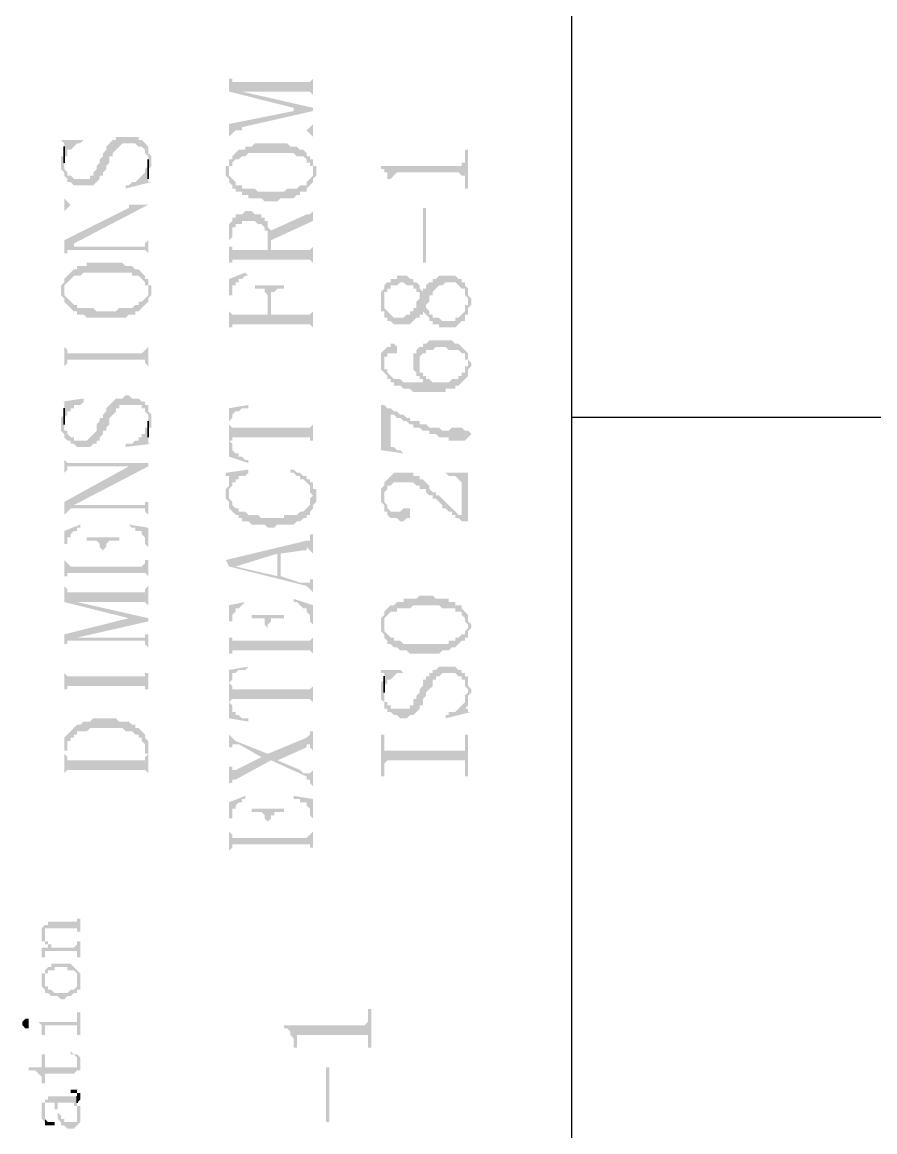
# Model space of a CAD drawing. Header units: inches. Extents: x 3613 to 8393, y -2205 to -794.
# Drawn here: x 5767.82 to 5779.73, y -1664.14 to -1648.64 of the extents above; entities that cross this region are included whole.
import ezdxf

# ---------------------------------------------------------------- set-up
doc = ezdxf.new("R2010")
doc.units = ezdxf.units.IN
doc.header["$MEASUREMENT"] = 0

msp = doc.modelspace()

# ---------------------------------------------------------------- hatches: boundary and pattern name
at = {"transparency": 33554559}
for points in [[(5770.713, -1649.387), (5770.713, -1649.612), (5771.616, -1649.838), (5771.616, -1649.883), (5771.887, -1649.883), (5771.887, -1649.838), (5770.894, -1649.612), (5770.894, -1649.612), (5770.804, -1649.477), (5770.758, -1649.477), (5770.758, -1649.432), (5770.713, -1649.432)], [(5770.804, -1649.477), (5770.894, -1649.612), (5771.842, -1649.612), (5771.887, -1649.657), (5771.887, -1649.703), (5771.887, -1649.387), (5771.887, -1649.432), (5771.887, -1649.432), (5771.842, -1649.477), (5771.796, -1649.477)], [(5770.713, -1650.064), (5770.713, -1650.244), (5770.713, -1650.244), (5770.758, -1650.199), (5770.758, -1650.199), (5770.804, -1650.154), (5770.894, -1650.109), (5771.887, -1649.883), (5771.616, -1649.883)], [(5770.804, -1650.154), (5771.796, -1650.154), (5771.842, -1650.199), (5771.842, -1650.199), (5771.887, -1650.244), (5771.887, -1650.064), (5771.887, -1650.064), (5771.842, -1650.109), (5771.842, -1650.109), (5771.796, -1650.154), (5770.894, -1650.154), (5770.894, -1650.109)], [(5768.366, -1650.605), (5768.366, -1650.695), (5768.366, -1650.695), (5768.412, -1650.741), (5768.412, -1650.786), (5768.412, -1650.786), (5768.457, -1650.831), (5768.457, -1650.876), (5768.502, -1650.876), (5768.547, -1650.921), (5768.818, -1650.921), (5768.863, -1650.876), (5768.863, -1650.876), (5768.908, -1650.831), (5768.908, -1650.786), (5768.953, -1650.786), (5768.953, -1650.741), (5768.998, -1650.695), (5768.998, -1650.65), (5769.043, -1650.605), (5769.043, -1650.515), (5769.088, -1650.515), (5769.088, -1650.47), (5769.134, -1650.425), (5769.134, -1650.425), (5769.179, -1650.38), (5769.179, -1650.38), (5769.224, -1650.334), (5769.404, -1650.334), (5769.45, -1650.38), (5769.495, -1650.38), (5769.54, -1650.425), (5769.54, -1650.47), (5769.585, -1650.515), (5769.585, -1650.741), (5769.585, -1650.695), (5769.585, -1650.695), (5769.63, -1650.65), (5769.63, -1650.56), (5769.63, -1650.515), (5769.63, -1650.515), (5769.585, -1650.47), (5769.585, -1650.38), (5769.585, -1650.38), (5769.54, -1650.334), (5769.54, -1650.334), (5769.495, -1650.289), (5769.45, -1650.289), (5769.45, -1650.244), (5769.134, -1650.244), (5769.134, -1650.289), (5769.088, -1650.289), (5769.043, -1650.334), (5769.043, -1650.334), (5768.998, -1650.38), (5768.998, -1650.425), (5768.998, -1650.425), (5768.953, -1650.47), (5768.953, -1650.515), (5768.908, -1650.56), (5768.908, -1650.605), (5768.863, -1650.65), (5768.863, -1650.695), (5768.863, -1650.695), (5768.818, -1650.741), (5768.818, -1650.786), (5768.773, -1650.786), (5768.773, -1650.831), (5768.547, -1650.831), (5768.502, -1650.786), (5768.457, -1650.786), (5768.457, -1650.741), (5768.457, -1650.741), (5768.412, -1650.695), (5768.412, -1650.425), (5768.412, -1650.515), (5768.366, -1650.515), (5768.366, -1650.56)], [(5768.366, -1650.289), (5768.412, -1650.334), (5768.412, -1650.515), (5768.457, -1650.515), (5768.457, -1650.425), (5768.502, -1650.425), (5768.547, -1650.38), (5768.547, -1650.38), (5768.592, -1650.334), (5768.637, -1650.334), (5768.682, -1650.289), (5768.682, -1650.289)], [(5770.713, -1650.56), (5770.713, -1650.741), (5770.713, -1650.65), (5770.758, -1650.65), (5770.758, -1650.605), (5770.804, -1650.56), (5770.849, -1650.56), (5770.894, -1650.515), (5770.939, -1650.515), (5770.984, -1650.47), (5771.616, -1650.47), (5771.661, -1650.515), (5771.751, -1650.515), (5771.796, -1650.56), (5771.796, -1650.605), (5771.842, -1650.605), (5771.842, -1650.65), (5771.887, -1650.65), (5771.887, -1650.741), (5771.887, -1650.56), (5771.842, -1650.56), (5771.842, -1650.515), (5771.796, -1650.515), (5771.796, -1650.47), (5771.751, -1650.425), (5771.706, -1650.425), (5771.661, -1650.38), (5771.571, -1650.38), (5771.526, -1650.334), (5771.074, -1650.334), (5771.029, -1650.38), (5770.939, -1650.38), (5770.939, -1650.425), (5770.849, -1650.425), (5770.804, -1650.47), (5770.804, -1650.47), (5770.758, -1650.515), (5770.758, -1650.56)], [(5772.834, -1650.65), (5772.834, -1650.695), (5772.88, -1650.695), (5772.88, -1650.741), (5772.925, -1650.741), (5772.925, -1650.831), (5772.97, -1650.831), (5772.97, -1650.966), (5772.97, -1650.831), (5773.015, -1650.786), (5773.015, -1650.786), (5773.06, -1650.741), (5773.918, -1650.741), (5773.963, -1650.786), (5774.008, -1650.786), (5774.008, -1650.831), (5774.008, -1650.966), (5774.053, -1650.966), (5774.053, -1650.425), (5774.008, -1650.425), (5774.008, -1650.56), (5774.008, -1650.605), (5773.963, -1650.605), (5773.963, -1650.65), (5773.918, -1650.65)], [(5770.668, -1650.741), (5770.668, -1650.786), (5770.668, -1650.786), (5770.713, -1650.831), (5770.713, -1650.876), (5770.713, -1650.876), (5770.758, -1650.921), (5770.758, -1650.966), (5770.804, -1650.966), (5770.804, -1651.011), (5770.894, -1651.011), (5770.894, -1651.057), (5770.984, -1651.057), (5770.984, -1651.102), (5771.165, -1651.102), (5771.21, -1651.147), (5771.39, -1651.147), (5771.435, -1651.102), (5771.616, -1651.102), (5771.661, -1651.057), (5771.706, -1651.057), (5771.706, -1651.011), (5771.796, -1651.011), (5771.796, -1650.966), (5771.842, -1650.921), (5771.842, -1650.921), (5771.887, -1650.876), (5771.887, -1650.831), (5771.932, -1650.786), (5771.932, -1650.65), (5771.887, -1650.65), (5771.887, -1650.56), (5771.887, -1650.741), (5771.887, -1650.786), (5771.887, -1650.786), (5771.842, -1650.831), (5771.842, -1650.831), (5771.796, -1650.876), (5771.796, -1650.921), (5771.706, -1650.921), (5771.661, -1650.966), (5771.526, -1650.966), (5771.48, -1651.011), (5771.119, -1651.011), (5771.074, -1650.966), (5770.894, -1650.966), (5770.894, -1650.921), (5770.804, -1650.921), (5770.804, -1650.876), (5770.758, -1650.831), (5770.758, -1650.831), (5770.713, -1650.786), (5770.713, -1650.741), (5770.713, -1650.56), (5770.713, -1650.65), (5770.668, -1650.65), (5770.668, -1650.695)], [(5769.269, -1650.921), (5769.269, -1650.966), (5769.63, -1650.876), (5769.585, -1650.876), (5769.585, -1650.831), (5769.585, -1650.65), (5769.54, -1650.695), (5769.54, -1650.741), (5769.495, -1650.786), (5769.495, -1650.786), (5769.45, -1650.831), (5769.45, -1650.831), (5769.404, -1650.876), (5769.359, -1650.876), (5769.314, -1650.921)], [(5768.412, -1651.057), (5768.412, -1651.327), (5768.412, -1651.282), (5768.457, -1651.237), (5768.457, -1651.237), (5768.502, -1651.192), (5769.314, -1651.192), (5769.314, -1651.237), (5769.585, -1651.192), (5768.502, -1651.192), (5768.457, -1651.147), (5768.457, -1651.147), (5768.412, -1651.102)], [(5768.412, -1651.688), (5768.412, -1651.914), (5768.412, -1651.869), (5768.457, -1651.869), (5768.457, -1651.824), (5768.502, -1651.824), (5768.547, -1651.734), (5769.585, -1651.192), (5769.314, -1651.237)], [(5770.713, -1651.643), (5770.713, -1652.049), (5770.713, -1651.688), (5770.758, -1651.643), (5770.758, -1651.553), (5770.758, -1651.508), (5770.804, -1651.508), (5770.804, -1651.463), (5770.894, -1651.463), (5770.894, -1651.418), (5771.074, -1651.418), (5771.119, -1651.463), (5771.165, -1651.463), (5771.21, -1651.508), (5771.21, -1651.553), (5771.255, -1651.553), (5771.255, -1651.824), (5771.255, -1651.418), (5771.21, -1651.418), (5771.21, -1651.372), (5771.165, -1651.372), (5771.165, -1651.327), (5771.074, -1651.327), (5771.029, -1651.282), (5770.939, -1651.282), (5770.894, -1651.327), (5770.804, -1651.327), (5770.804, -1651.372), (5770.758, -1651.372), (5770.758, -1651.418), (5770.758, -1651.418), (5770.713, -1651.463), (5770.713, -1651.508), (5770.713, -1651.598)], [(5771.3, -1651.553), (5771.3, -1651.688), (5771.887, -1651.418), (5771.887, -1651.237), (5771.887, -1651.282), (5771.887, -1651.282), (5771.842, -1651.327), (5771.796, -1651.327)], [(5773.466, -1652.004), (5773.466, -1651.237), (5773.421, -1651.237), (5773.421, -1652.004)], [(5770.713, -1652.004), (5770.758, -1652.004), (5770.758, -1651.959), (5771.842, -1651.959), (5771.887, -1652.004), (5771.887, -1652.049), (5771.887, -1651.734), (5771.887, -1651.779), (5771.887, -1651.779), (5771.842, -1651.824), (5771.3, -1651.824), (5771.3, -1651.553), (5771.3, -1651.553), (5771.255, -1651.508), (5771.255, -1651.463), (5771.255, -1651.824), (5770.758, -1651.824), (5770.758, -1651.779), (5770.713, -1651.779), (5770.713, -1651.688)], [(5768.502, -1651.824), (5769.54, -1651.824), (5769.585, -1651.869), (5769.585, -1651.914), (5769.585, -1651.643), (5769.585, -1651.688), (5769.54, -1651.734), (5769.54, -1651.779), (5768.547, -1651.779), (5768.547, -1651.734)], [(5768.412, -1652.23), (5768.412, -1652.41), (5768.412, -1652.32), (5768.457, -1652.275), (5768.457, -1652.275), (5768.502, -1652.23), (5768.502, -1652.23), (5768.547, -1652.185), (5768.637, -1652.185), (5768.682, -1652.14), (5769.359, -1652.14), (5769.359, -1652.185), (5769.45, -1652.185), (5769.495, -1652.23), (5769.495, -1652.23), (5769.54, -1652.275), (5769.54, -1652.32), (5769.585, -1652.32), (5769.585, -1652.41), (5769.585, -1652.23), (5769.54, -1652.23), (5769.54, -1652.185), (5769.495, -1652.14), (5769.495, -1652.14), (5769.45, -1652.095), (5769.404, -1652.095), (5769.359, -1652.049), (5769.269, -1652.049), (5769.224, -1652.004), (5768.727, -1652.004), (5768.727, -1652.049), (5768.592, -1652.049), (5768.592, -1652.095), (5768.547, -1652.095), (5768.502, -1652.14), (5768.502, -1652.14), (5768.457, -1652.185), (5768.457, -1652.185)], [(5770.713, -1652.23), (5770.713, -1652.952), (5770.713, -1652.456), (5770.758, -1652.456), (5770.758, -1652.32), (5770.804, -1652.32), (5770.804, -1652.275), (5770.849, -1652.275), (5770.849, -1652.23), (5770.894, -1652.23), (5770.939, -1652.185), (5770.984, -1652.185), (5770.939, -1652.14)], [(5768.366, -1652.41), (5768.366, -1652.456), (5768.412, -1652.501), (5768.412, -1652.546), (5768.457, -1652.591), (5768.457, -1652.591), (5768.502, -1652.636), (5768.502, -1652.636), (5768.547, -1652.681), (5768.592, -1652.681), (5768.592, -1652.726), (5768.682, -1652.726), (5768.727, -1652.772), (5769.269, -1652.772), (5769.314, -1652.726), (5769.404, -1652.726), (5769.404, -1652.681), (5769.45, -1652.681), (5769.495, -1652.636), (5769.495, -1652.636), (5769.54, -1652.591), (5769.54, -1652.591), (5769.585, -1652.546), (5769.585, -1652.501), (5769.585, -1652.501), (5769.63, -1652.456), (5769.63, -1652.41), (5769.63, -1652.32), (5769.585, -1652.32), (5769.585, -1652.23), (5769.585, -1652.41), (5769.585, -1652.456), (5769.54, -1652.501), (5769.54, -1652.501), (5769.495, -1652.546), (5769.45, -1652.546), (5769.45, -1652.591), (5769.404, -1652.591), (5769.359, -1652.636), (5769.179, -1652.636), (5769.134, -1652.681), (5768.863, -1652.681), (5768.818, -1652.636), (5768.592, -1652.636), (5768.592, -1652.591), (5768.547, -1652.591), (5768.502, -1652.546), (5768.502, -1652.546), (5768.457, -1652.501), (5768.457, -1652.501), (5768.412, -1652.456), (5768.412, -1652.41), (5768.412, -1652.23), (5768.412, -1652.275), (5768.412, -1652.275), (5768.366, -1652.32), (5768.366, -1652.365)], [(5772.834, -1652.546), (5772.834, -1652.681), (5772.88, -1652.681), (5772.88, -1652.772), (5772.925, -1652.772), (5772.925, -1652.817), (5772.97, -1652.817), (5773.015, -1652.862), (5773.241, -1652.862), (5773.286, -1652.817), (5773.286, -1652.817), (5773.331, -1652.772), (5773.376, -1652.772), (5773.376, -1652.726), (5773.421, -1652.726), (5773.421, -1652.681), (5773.421, -1652.681), (5773.466, -1652.726), (5773.466, -1652.591), (5773.466, -1652.591), (5773.511, -1652.546), (5773.511, -1652.456), (5773.557, -1652.456), (5773.557, -1652.41), (5773.602, -1652.365), (5773.602, -1652.365), (5773.647, -1652.32), (5773.692, -1652.32), (5773.737, -1652.275), (5773.873, -1652.275), (5773.918, -1652.32), (5773.918, -1652.32), (5773.963, -1652.365), (5774.008, -1652.365), (5774.008, -1652.41), (5774.008, -1652.456), (5774.053, -1652.501), (5774.053, -1652.726), (5774.053, -1652.636), (5774.053, -1652.636), (5774.098, -1652.591), (5774.098, -1652.501), (5774.053, -1652.456), (5774.053, -1652.41), (5774.053, -1652.365), (5774.008, -1652.32), (5774.008, -1652.275), (5773.963, -1652.275), (5773.963, -1652.23), (5773.918, -1652.23), (5773.873, -1652.185), (5773.647, -1652.185), (5773.602, -1652.23), (5773.557, -1652.23), (5773.557, -1652.275), (5773.511, -1652.275), (5773.466, -1652.32), (5773.466, -1652.365), (5773.421, -1652.365), (5773.421, -1652.41), (5773.421, -1652.41), (5773.376, -1652.365), (5773.376, -1652.456), (5773.376, -1652.501), (5773.331, -1652.546), (5773.331, -1652.636), (5773.286, -1652.636), (5773.286, -1652.681), (5773.241, -1652.681), (5773.241, -1652.726), (5773.196, -1652.726), (5773.15, -1652.772), (5773.015, -1652.772), (5772.97, -1652.726), (5772.97, -1652.726), (5772.925, -1652.681), (5772.925, -1652.681), (5772.88, -1652.636), (5772.88, -1652.591), (5772.88, -1652.365), (5772.88, -1652.365), (5772.834, -1652.41), (5772.834, -1652.501)], [(5772.88, -1652.365), (5772.88, -1652.546), (5772.88, -1652.41), (5772.925, -1652.41), (5772.925, -1652.365), (5772.97, -1652.365), (5772.97, -1652.32), (5773.06, -1652.32), (5773.105, -1652.275), (5773.15, -1652.275), (5773.196, -1652.32), (5773.286, -1652.32), (5773.286, -1652.365), (5773.331, -1652.365), (5773.331, -1652.41), (5773.376, -1652.41), (5773.376, -1652.456), (5773.376, -1652.365), (5773.376, -1652.32), (5773.331, -1652.275), (5773.286, -1652.275), (5773.286, -1652.23), (5773.241, -1652.23), (5773.196, -1652.185), (5773.06, -1652.185), (5773.06, -1652.23), (5772.97, -1652.23), (5772.97, -1652.275), (5772.925, -1652.275), (5772.88, -1652.32)], [(5771.074, -1652.32), (5771.074, -1652.365), (5771.21, -1652.365), (5771.21, -1652.41), (5771.21, -1652.41), (5771.255, -1652.456), (5771.255, -1652.726), (5771.3, -1652.501), (5771.3, -1652.41), (5771.345, -1652.41), (5771.39, -1652.365), (5771.48, -1652.365), (5771.48, -1652.32)], [(5770.713, -1652.907), (5770.758, -1652.907), (5770.758, -1652.862), (5771.842, -1652.862), (5771.887, -1652.907), (5771.887, -1652.952), (5771.887, -1652.636), (5771.887, -1652.681), (5771.887, -1652.681), (5771.842, -1652.726), (5771.3, -1652.726), (5771.3, -1652.501), (5771.255, -1652.726), (5770.758, -1652.726), (5770.713, -1652.681), (5770.713, -1652.501)], [(5773.466, -1652.726), (5773.466, -1652.726), (5773.511, -1652.772), (5773.511, -1652.817), (5773.557, -1652.817), (5773.557, -1652.862), (5773.647, -1652.862), (5773.647, -1652.907), (5773.873, -1652.907), (5773.918, -1652.862), (5773.918, -1652.862), (5773.963, -1652.817), (5774.008, -1652.817), (5774.008, -1652.726), (5774.053, -1652.726), (5774.053, -1652.546), (5774.053, -1652.591), (5774.008, -1652.591), (5774.008, -1652.681), (5774.008, -1652.681), (5773.963, -1652.726), (5773.963, -1652.726), (5773.918, -1652.772), (5773.873, -1652.772), (5773.873, -1652.817), (5773.692, -1652.817), (5773.647, -1652.772), (5773.557, -1652.772), (5773.557, -1652.726), (5773.511, -1652.726), (5773.511, -1652.681), (5773.466, -1652.636), (5773.466, -1652.636)], [(5768.412, -1653.042), (5768.412, -1653.584), (5768.412, -1653.449), (5768.457, -1653.403), (5768.457, -1653.358), (5769.54, -1653.358), (5769.54, -1653.403), (5769.54, -1653.403), (5769.585, -1653.449), (5769.585, -1653.584), (5769.585, -1653.042), (5769.585, -1653.178), (5769.54, -1653.223), (5769.54, -1653.223), (5769.495, -1653.268), (5768.457, -1653.268), (5768.457, -1653.223), (5768.457, -1653.223), (5768.412, -1653.178)], [(5772.834, -1653.358), (5772.834, -1653.449), (5772.834, -1653.494), (5772.88, -1653.539), (5772.88, -1653.539), (5772.925, -1653.584), (5772.925, -1653.629), (5772.97, -1653.629), (5772.97, -1653.674), (5773.015, -1653.674), (5773.015, -1653.719), (5773.105, -1653.719), (5773.15, -1653.764), (5773.241, -1653.764), (5773.286, -1653.81), (5773.737, -1653.81), (5773.737, -1653.764), (5773.873, -1653.764), (5773.873, -1653.719), (5773.918, -1653.719), (5773.963, -1653.674), (5773.963, -1653.674), (5774.008, -1653.629), (5774.008, -1653.629), (5774.053, -1653.584), (5774.053, -1653.403), (5774.053, -1653.449), (5774.008, -1653.449), (5774.008, -1653.539), (5773.963, -1653.539), (5773.963, -1653.584), (5773.918, -1653.584), (5773.918, -1653.629), (5773.827, -1653.629), (5773.782, -1653.674), (5773.557, -1653.674), (5773.511, -1653.629), (5773.466, -1653.674), (5773.15, -1653.674), (5773.105, -1653.629), (5773.015, -1653.629), (5772.97, -1653.584), (5772.97, -1653.584), (5772.925, -1653.539), (5772.925, -1653.494), (5772.88, -1653.494), (5772.88, -1653.403), (5772.88, -1653.223), (5772.834, -1653.268), (5772.834, -1653.313), (5772.834, -1653.313)], [(5772.88, -1653.223), (5772.88, -1653.403), (5772.88, -1653.313), (5772.925, -1653.313), (5772.925, -1653.268), (5773.06, -1653.268), (5773.06, -1653.178), (5773.06, -1653.178), (5773.015, -1653.133), (5772.97, -1653.133), (5772.97, -1653.178), (5772.925, -1653.178)], [(5773.286, -1653.403), (5773.286, -1653.494), (5773.331, -1653.539), (5773.331, -1653.584), (5773.376, -1653.584), (5773.376, -1653.358), (5773.376, -1653.313), (5773.421, -1653.268), (5773.466, -1653.268), (5773.466, -1653.223), (5773.557, -1653.223), (5773.602, -1653.178), (5773.737, -1653.178), (5773.782, -1653.223), (5773.918, -1653.223), (5773.963, -1653.268), (5774.008, -1653.268), (5774.008, -1653.358), (5774.053, -1653.358), (5774.053, -1653.584), (5774.053, -1653.494), (5774.098, -1653.449), (5774.098, -1653.403), (5774.098, -1653.403), (5774.053, -1653.358), (5774.053, -1653.313), (5774.053, -1653.268), (5774.008, -1653.223), (5774.008, -1653.223), (5773.963, -1653.178), (5773.963, -1653.178), (5773.918, -1653.133), (5773.873, -1653.133), (5773.827, -1653.087), (5773.511, -1653.087), (5773.466, -1653.133), (5773.421, -1653.133), (5773.421, -1653.178), (5773.376, -1653.178), (5773.331, -1653.223), (5773.331, -1653.268), (5773.286, -1653.268), (5773.286, -1653.358)], [(5773.376, -1653.584), (5773.376, -1653.629), (5773.421, -1653.629), (5773.421, -1653.674), (5773.466, -1653.674), (5773.511, -1653.629), (5773.466, -1653.629), (5773.466, -1653.584), (5773.421, -1653.584), (5773.421, -1653.539), (5773.376, -1653.539), (5773.376, -1653.494), (5773.376, -1653.403)], [(5768.366, -1654.261), (5768.366, -1654.351), (5768.412, -1654.396), (5768.412, -1654.441), (5768.457, -1654.487), (5768.502, -1654.487), (5768.502, -1654.532), (5768.547, -1654.532), (5768.592, -1654.577), (5768.773, -1654.577), (5768.818, -1654.532), (5768.863, -1654.532), (5768.863, -1654.487), (5768.908, -1654.487), (5768.908, -1654.441), (5768.908, -1654.441), (5768.953, -1654.396), (5768.953, -1654.351), (5768.998, -1654.351), (5768.998, -1654.306), (5769.043, -1654.261), (5769.043, -1654.171), (5769.088, -1654.126), (5769.088, -1654.126), (5769.134, -1654.08), (5769.134, -1654.035), (5769.179, -1654.035), (5769.179, -1653.99), (5769.495, -1653.99), (5769.495, -1654.035), (5769.54, -1654.035), (5769.54, -1654.08), (5769.54, -1654.08), (5769.585, -1654.126), (5769.585, -1654.396), (5769.585, -1654.306), (5769.63, -1654.306), (5769.63, -1654.216), (5769.63, -1654.126), (5769.585, -1654.08), (5769.585, -1653.99), (5769.54, -1653.99), (5769.54, -1653.945), (5769.495, -1653.945), (5769.45, -1653.9), (5769.359, -1653.9), (5769.314, -1653.855), (5769.269, -1653.855), (5769.224, -1653.9), (5769.134, -1653.9), (5769.088, -1653.945), (5769.088, -1653.945), (5769.043, -1653.99), (5769.043, -1653.99), (5768.998, -1654.035), (5768.998, -1654.08), (5768.953, -1654.126), (5768.953, -1654.171), (5768.908, -1654.171), (5768.908, -1654.216), (5768.863, -1654.261), (5768.863, -1654.351), (5768.818, -1654.396), (5768.818, -1654.396), (5768.773, -1654.441), (5768.773, -1654.441), (5768.727, -1654.487), (5768.547, -1654.487), (5768.547, -1654.441), (5768.502, -1654.441), (5768.457, -1654.396), (5768.457, -1654.351), (5768.412, -1654.351), (5768.412, -1654.08), (5768.412, -1654.126), (5768.412, -1654.126), (5768.366, -1654.171), (5768.366, -1654.216)], [(5768.366, -1653.945), (5768.412, -1653.945), (5768.412, -1653.99), (5768.412, -1654.171), (5768.457, -1654.126), (5768.457, -1654.08), (5768.502, -1654.08), (5768.502, -1654.035), (5768.547, -1654.035), (5768.547, -1653.99), (5768.637, -1653.99), (5768.682, -1653.945), (5768.682, -1653.9)], [(5770.713, -1654.035), (5770.713, -1654.261), (5770.713, -1654.216), (5770.758, -1654.171), (5770.758, -1654.126), (5770.758, -1654.126), (5770.804, -1654.08), (5770.849, -1654.08), (5770.894, -1654.035), (5770.984, -1654.035), (5770.984, -1653.99)], [(5772.834, -1653.99), (5772.834, -1654.622), (5773.15, -1654.667), (5773.15, -1654.667), (5773.105, -1654.622), (5773.06, -1654.622), (5773.015, -1654.577), (5772.97, -1654.577), (5772.97, -1654.08), (5772.925, -1654.035), (5772.88, -1653.99)], [(5770.713, -1654.035), (5770.713, -1654.712), (5770.984, -1654.802), (5770.984, -1654.757), (5770.939, -1654.757), (5770.894, -1654.712), (5770.849, -1654.712), (5770.849, -1654.667), (5770.804, -1654.667), (5770.758, -1654.622), (5770.758, -1654.532), (5770.713, -1654.487), (5770.713, -1654.261)], [(5772.925, -1654.035), (5772.97, -1654.08), (5772.97, -1654.126), (5773.015, -1654.126), (5773.06, -1654.171), (5773.105, -1654.171), (5773.15, -1654.216), (5773.196, -1654.216), (5773.241, -1654.261), (5773.286, -1654.261), (5773.286, -1654.306), (5773.376, -1654.306), (5773.421, -1654.351), (5773.511, -1654.351), (5773.511, -1654.396), (5773.602, -1654.396), (5773.647, -1654.441), (5773.782, -1654.441), (5773.782, -1654.487), (5774.008, -1654.487), (5774.053, -1654.441), (5774.053, -1654.441), (5774.098, -1654.396), (5774.053, -1654.351), (5774.008, -1654.351), (5773.963, -1654.306), (5773.827, -1654.306), (5773.782, -1654.351), (5773.692, -1654.351), (5773.647, -1654.306), (5773.511, -1654.306), (5773.466, -1654.261), (5773.376, -1654.261), (5773.376, -1654.216), (5773.241, -1654.216), (5773.241, -1654.171), (5773.196, -1654.171), (5773.15, -1654.126), (5773.105, -1654.126), (5773.06, -1654.08), (5773.015, -1654.08), (5772.97, -1654.035)], [(5769.269, -1654.532), (5769.269, -1654.577), (5769.63, -1654.532), (5769.585, -1654.532), (5769.585, -1654.487), (5769.585, -1654.306), (5769.54, -1654.306), (5769.54, -1654.396), (5769.495, -1654.396), (5769.495, -1654.441), (5769.45, -1654.441), (5769.45, -1654.487), (5769.404, -1654.487), (5769.359, -1654.532), (5769.314, -1654.532)], [(5770.713, -1654.261), (5770.713, -1654.487), (5770.758, -1654.487), (5770.758, -1654.441), (5771.842, -1654.441), (5771.842, -1654.487), (5771.887, -1654.487), (5771.887, -1654.577), (5771.887, -1654.216), (5771.887, -1654.261), (5771.887, -1654.261), (5771.842, -1654.306), (5770.758, -1654.306)], [(5768.412, -1654.667), (5768.412, -1654.983), (5768.412, -1654.938), (5768.457, -1654.893), (5768.457, -1654.848), (5769.585, -1654.848), (5769.585, -1654.802), (5768.457, -1654.802), (5768.412, -1654.757)], [(5768.412, -1655.344), (5768.412, -1655.57), (5768.412, -1655.525), (5768.457, -1655.479), (5768.457, -1655.479), (5768.502, -1655.434), (5768.547, -1655.389), (5769.585, -1654.848), (5769.314, -1654.848)], [(5770.668, -1654.938), (5770.668, -1654.983), (5770.713, -1654.983), (5770.713, -1655.389), (5770.713, -1655.164), (5770.758, -1655.118), (5770.758, -1655.073), (5770.804, -1655.073), (5770.804, -1655.028), (5770.849, -1655.028), (5770.849, -1654.983), (5770.939, -1654.983), (5770.984, -1654.938), (5770.984, -1654.893)], [(5771.571, -1654.938), (5771.616, -1654.938), (5771.661, -1654.983), (5771.706, -1654.983), (5771.706, -1655.028), (5771.751, -1655.028), (5771.796, -1655.073), (5771.796, -1655.073), (5771.842, -1655.118), (5771.842, -1655.164), (5771.842, -1655.209), (5771.887, -1655.254), (5771.887, -1655.073), (5771.842, -1655.073), (5771.842, -1655.028), (5771.796, -1655.028), (5771.796, -1654.983), (5771.751, -1654.983), (5771.706, -1654.938), (5771.661, -1654.938), (5771.616, -1654.893), (5771.571, -1654.893)], [(5770.668, -1655.209), (5770.668, -1655.254), (5770.668, -1655.299), (5770.713, -1655.344), (5770.713, -1655.389), (5770.713, -1655.028), (5770.713, -1655.073), (5770.713, -1655.118), (5770.668, -1655.164)], [(5770.713, -1655.389), (5770.713, -1655.434), (5770.758, -1655.479), (5770.758, -1655.479), (5770.804, -1655.525), (5770.849, -1655.525), (5770.849, -1655.57), (5770.894, -1655.57), (5770.894, -1655.615), (5770.984, -1655.615), (5771.029, -1655.66), (5771.21, -1655.66), (5771.255, -1655.705), (5771.345, -1655.705), (5771.39, -1655.66), (5771.616, -1655.66), (5771.661, -1655.615), (5771.706, -1655.615), (5771.751, -1655.57), (5771.796, -1655.57), (5771.796, -1655.525), (5771.842, -1655.525), (5771.842, -1655.479), (5771.887, -1655.434), (5771.887, -1655.389), (5771.932, -1655.344), (5771.932, -1655.254), (5771.932, -1655.164), (5771.887, -1655.164), (5771.887, -1655.073), (5771.887, -1655.254), (5771.887, -1655.254), (5771.842, -1655.299), (5771.842, -1655.389), (5771.842, -1655.389), (5771.796, -1655.434), (5771.796, -1655.434), (5771.751, -1655.479), (5771.706, -1655.479), (5771.661, -1655.525), (5771.48, -1655.525), (5771.48, -1655.57), (5771.165, -1655.57), (5771.119, -1655.525), (5770.984, -1655.525), (5770.939, -1655.479), (5770.849, -1655.479), (5770.849, -1655.434), (5770.804, -1655.434), (5770.758, -1655.389), (5770.758, -1655.344), (5770.713, -1655.299), (5770.713, -1655.254)], [(5772.834, -1655.254), (5772.834, -1655.344), (5772.834, -1655.344), (5772.88, -1655.389), (5772.88, -1655.434), (5772.88, -1655.209), (5772.88, -1655.209), (5772.925, -1655.164), (5772.925, -1655.118), (5772.97, -1655.118), (5773.015, -1655.073), (5773.286, -1655.073), (5773.331, -1655.118), (5773.376, -1655.118), (5773.376, -1655.164), (5773.466, -1655.164), (5773.466, -1655.209), (5773.511, -1655.254), (5773.557, -1655.254), (5773.557, -1655.299), (5773.602, -1655.299), (5773.647, -1655.344), (5773.647, -1655.344), (5773.692, -1655.389), (5773.692, -1655.434), (5773.737, -1655.434), (5773.782, -1655.479), (5773.827, -1655.479), (5773.827, -1655.525), (5773.873, -1655.525), (5773.873, -1655.57), (5773.918, -1655.57), (5773.963, -1655.615), (5773.963, -1655.525), (5773.918, -1655.525), (5773.873, -1655.479), (5773.873, -1655.479), (5773.827, -1655.434), (5773.782, -1655.389), (5773.782, -1655.389), (5773.737, -1655.344), (5773.737, -1655.344), (5773.692, -1655.299), (5773.692, -1655.299), (5773.647, -1655.254), (5773.602, -1655.254), (5773.602, -1655.209), (5773.557, -1655.209), (5773.511, -1655.164), (5773.511, -1655.118), (5773.466, -1655.073), (5773.466, -1655.073), (5773.421, -1655.028), (5773.376, -1655.028), (5773.376, -1654.983), (5773.286, -1654.983), (5773.286, -1654.938), (5773.015, -1654.938), (5772.97, -1654.983), (5772.97, -1654.983), (5772.925, -1655.028), (5772.925, -1655.028), (5772.88, -1655.073), (5772.88, -1655.118), (5772.834, -1655.164), (5772.834, -1655.209)], [(5773.737, -1654.938), (5773.737, -1654.938), (5773.782, -1654.983), (5773.873, -1654.983), (5773.918, -1655.028), (5773.918, -1655.028), (5773.963, -1655.073), (5773.963, -1655.615), (5774.053, -1655.615), (5774.053, -1654.938)], [(5768.502, -1655.434), (5769.54, -1655.434), (5769.54, -1655.479), (5769.54, -1655.479), (5769.585, -1655.525), (5769.585, -1655.57), (5769.585, -1655.299), (5769.585, -1655.344), (5769.54, -1655.344), (5769.54, -1655.389), (5768.547, -1655.389)], [(5772.88, -1655.434), (5772.88, -1655.479), (5772.925, -1655.479), (5772.925, -1655.525), (5772.925, -1655.525), (5772.97, -1655.57), (5773.06, -1655.57), (5773.105, -1655.615), (5773.15, -1655.615), (5773.196, -1655.57), (5773.241, -1655.57), (5773.241, -1655.525), (5773.241, -1655.434), (5773.15, -1655.434), (5773.105, -1655.479), (5772.97, -1655.479), (5772.925, -1655.434), (5772.925, -1655.389), (5772.88, -1655.344), (5772.88, -1655.299)], [(5768.412, -1655.75), (5768.412, -1656.427), (5768.412, -1655.931), (5768.457, -1655.931), (5768.457, -1655.841), (5768.502, -1655.841), (5768.502, -1655.795), (5768.502, -1655.795), (5768.547, -1655.75), (5768.592, -1655.75), (5768.592, -1655.705), (5768.637, -1655.705), (5768.637, -1655.66)], [(5769.314, -1655.66), (5769.314, -1655.66), (5769.359, -1655.705), (5769.404, -1655.705), (5769.404, -1655.75), (5769.495, -1655.75), (5769.495, -1655.795), (5769.495, -1655.795), (5769.54, -1655.841), (5769.54, -1655.886), (5769.54, -1655.931), (5769.585, -1655.976), (5769.585, -1656.427), (5769.585, -1655.705)], [(5768.727, -1655.841), (5768.727, -1655.886), (5768.863, -1655.886), (5768.908, -1655.931), (5768.908, -1655.976), (5768.953, -1656.021), (5768.953, -1656.247), (5768.953, -1656.021), (5768.953, -1656.021), (5768.998, -1655.976), (5768.998, -1655.931), (5768.998, -1655.931), (5769.043, -1655.886), (5769.179, -1655.886), (5769.179, -1655.841)], [(5770.668, -1656.156), (5770.713, -1656.247), (5770.804, -1656.247), (5771.39, -1656.066), (5771.39, -1656.382), (5771.435, -1656.066), (5771.751, -1656.021), (5771.796, -1656.021), (5771.796, -1655.976), (5771.842, -1656.021), (5771.842, -1656.021), (5771.887, -1656.066), (5771.887, -1655.795), (5771.842, -1655.795), (5771.842, -1655.886), (5771.796, -1655.886)], [(5768.412, -1656.382), (5768.457, -1656.382), (5768.457, -1656.337), (5769.54, -1656.337), (5769.585, -1656.382), (5769.585, -1656.156), (5769.54, -1656.156), (5769.54, -1656.202), (5769.54, -1656.202), (5769.495, -1656.247), (5768.953, -1656.247), (5768.953, -1656.021), (5768.953, -1656.247), (5768.502, -1656.247), (5768.457, -1656.202), (5768.457, -1656.202), (5768.412, -1656.156), (5768.412, -1655.976)], [(5770.713, -1656.247), (5771.796, -1656.518), (5771.842, -1656.563), (5771.842, -1656.563), (5771.887, -1656.608), (5771.887, -1656.653), (5771.887, -1656.382), (5771.887, -1656.427), (5771.842, -1656.427), (5771.842, -1656.472), (5771.706, -1656.472), (5771.435, -1656.382), (5771.435, -1656.066), (5771.39, -1656.382), (5770.804, -1656.247), (5770.804, -1656.247)], [(5768.412, -1656.518), (5768.412, -1656.743), (5769.314, -1656.969), (5769.314, -1656.969), (5769.585, -1657.014), (5769.585, -1656.969), (5768.592, -1656.743), (5768.592, -1656.743), (5768.502, -1656.608), (5768.457, -1656.608), (5768.457, -1656.563), (5768.412, -1656.518)], [(5768.502, -1656.608), (5768.592, -1656.743), (5769.54, -1656.743), (5769.585, -1656.788), (5769.585, -1656.833), (5769.585, -1656.518), (5769.585, -1656.518), (5769.54, -1656.563), (5769.54, -1656.608), (5769.495, -1656.608)], [(5770.713, -1656.788), (5770.713, -1657.51), (5770.713, -1657.014), (5770.758, -1657.014), (5770.758, -1656.969), (5770.758, -1656.924), (5770.804, -1656.879), (5770.804, -1656.833), (5770.849, -1656.833), (5770.894, -1656.788), (5770.894, -1656.788), (5770.939, -1656.743), (5770.939, -1656.743)], [(5771.616, -1656.743), (5771.661, -1656.743), (5771.706, -1656.788), (5771.706, -1656.788), (5771.751, -1656.833), (5771.796, -1656.833), (5771.796, -1656.879), (5771.796, -1656.879), (5771.842, -1656.924), (5771.842, -1657.014), (5771.887, -1657.059), (5771.887, -1657.51), (5771.887, -1656.788), (5771.616, -1656.698)], [(5772.88, -1656.924), (5772.88, -1657.059), (5772.88, -1657.014), (5772.88, -1656.969), (5772.925, -1656.924), (5772.925, -1656.924), (5772.97, -1656.879), (5773.06, -1656.879), (5773.06, -1656.833), (5773.241, -1656.833), (5773.286, -1656.788), (5773.647, -1656.788), (5773.692, -1656.833), (5773.873, -1656.833), (5773.873, -1656.879), (5773.963, -1656.879), (5773.963, -1656.924), (5774.008, -1656.969), (5774.008, -1657.014), (5774.053, -1657.059), (5774.053, -1656.924), (5774.008, -1656.879), (5774.008, -1656.879), (5773.963, -1656.833), (5773.963, -1656.788), (5773.873, -1656.788), (5773.873, -1656.743), (5773.782, -1656.743), (5773.782, -1656.698), (5773.602, -1656.698), (5773.557, -1656.653), (5773.376, -1656.653), (5773.331, -1656.698), (5773.15, -1656.698), (5773.15, -1656.743), (5773.06, -1656.743), (5773.015, -1656.788), (5772.97, -1656.788), (5772.925, -1656.833), (5772.925, -1656.833), (5772.88, -1656.879)], [(5771.029, -1656.924), (5771.029, -1656.969), (5771.21, -1656.969), (5771.21, -1657.059), (5771.255, -1657.104), (5771.255, -1657.285), (5771.255, -1657.059), (5771.3, -1657.014), (5771.3, -1656.969), (5771.48, -1656.969), (5771.48, -1656.924)], [(5772.834, -1657.059), (5772.834, -1657.149), (5772.834, -1657.149), (5772.88, -1657.195), (5772.88, -1657.24), (5772.88, -1657.24), (5772.925, -1657.285), (5772.925, -1657.33), (5772.97, -1657.33), (5773.015, -1657.375), (5773.06, -1657.375), (5773.105, -1657.42), (5773.196, -1657.42), (5773.241, -1657.465), (5773.647, -1657.465), (5773.692, -1657.42), (5773.782, -1657.42), (5773.827, -1657.375), (5773.873, -1657.375), (5773.918, -1657.33), (5773.918, -1657.33), (5773.963, -1657.285), (5774.008, -1657.285), (5774.008, -1657.24), (5774.053, -1657.24), (5774.053, -1657.149), (5774.053, -1657.149), (5774.098, -1657.104), (5774.098, -1657.059), (5774.098, -1657.059), (5774.053, -1657.014), (5774.053, -1656.924), (5774.053, -1657.059), (5774.053, -1657.104), (5774.008, -1657.149), (5774.008, -1657.195), (5773.963, -1657.195), (5773.918, -1657.24), (5773.873, -1657.24), (5773.873, -1657.285), (5773.782, -1657.285), (5773.782, -1657.33), (5773.15, -1657.33), (5773.105, -1657.285), (5773.015, -1657.285), (5773.015, -1657.24), (5772.97, -1657.24), (5772.925, -1657.195), (5772.925, -1657.195), (5772.88, -1657.149), (5772.88, -1656.924), (5772.88, -1656.924), (5772.834, -1656.969), (5772.834, -1657.014), (5772.834, -1657.014)], [(5768.412, -1657.195), (5768.412, -1657.375), (5768.412, -1657.33), (5768.457, -1657.33), (5768.457, -1657.285), (5768.502, -1657.285), (5768.592, -1657.24), (5769.585, -1657.014), (5769.314, -1656.969)], [(5770.713, -1657.465), (5770.758, -1657.465), (5770.758, -1657.42), (5771.842, -1657.42), (5771.887, -1657.465), (5771.887, -1657.24), (5771.887, -1657.24), (5771.842, -1657.285), (5771.255, -1657.285), (5771.255, -1657.104), (5771.255, -1657.285), (5770.758, -1657.285), (5770.758, -1657.24), (5770.713, -1657.24), (5770.713, -1657.014)], [(5768.502, -1657.285), (5769.54, -1657.285), (5769.54, -1657.33), (5769.54, -1657.33), (5769.585, -1657.375), (5769.585, -1657.149), (5769.585, -1657.195), (5769.54, -1657.195), (5769.54, -1657.24), (5768.592, -1657.24)], [(5768.412, -1657.556), (5768.412, -1658.142), (5768.412, -1657.962), (5768.457, -1657.962), (5768.457, -1657.917), (5769.54, -1657.917), (5769.54, -1657.962), (5769.585, -1657.962), (5769.585, -1658.142), (5769.585, -1657.556), (5769.585, -1657.736), (5769.54, -1657.736), (5769.54, -1657.781), (5768.457, -1657.781), (5768.412, -1657.736)], [(5770.713, -1657.691), (5770.713, -1657.871), (5770.713, -1657.871), (5770.758, -1657.826), (5770.758, -1657.781), (5770.758, -1657.736), (5770.804, -1657.736), (5770.849, -1657.691), (5770.939, -1657.691), (5770.984, -1657.646), (5770.984, -1657.646)], [(5770.713, -1657.691), (5770.713, -1658.368), (5770.984, -1658.413), (5770.984, -1658.368), (5770.894, -1658.368), (5770.849, -1658.323), (5770.804, -1658.323), (5770.804, -1658.278), (5770.758, -1658.278), (5770.758, -1658.187), (5770.713, -1658.142), (5770.713, -1657.871)], [(5772.834, -1658.007), (5772.834, -1658.097), (5772.834, -1658.097), (5772.88, -1658.142), (5772.88, -1658.233), (5772.925, -1658.233), (5772.925, -1658.278), (5772.97, -1658.278), (5773.015, -1658.323), (5773.06, -1658.323), (5773.105, -1658.368), (5773.196, -1658.368), (5773.241, -1658.323), (5773.286, -1658.323), (5773.331, -1658.278), (5773.331, -1658.278), (5773.376, -1658.233), (5773.376, -1658.187), (5773.421, -1658.187), (5773.421, -1658.097), (5773.466, -1658.052), (5773.466, -1658.007), (5773.511, -1657.962), (5773.511, -1657.962), (5773.557, -1657.917), (5773.557, -1657.826), (5773.602, -1657.826), (5773.602, -1657.781), (5773.647, -1657.781), (5773.692, -1657.736), (5773.873, -1657.736), (5773.918, -1657.781), (5773.963, -1657.781), (5773.963, -1657.826), (5774.008, -1657.826), (5774.008, -1657.917), (5774.053, -1657.962), (5774.053, -1658.142), (5774.053, -1658.097), (5774.053, -1658.052), (5774.098, -1658.007), (5774.098, -1657.962), (5774.098, -1657.962), (5774.053, -1657.917), (5774.053, -1657.781), (5774.008, -1657.781), (5774.008, -1657.736), (5773.963, -1657.736), (5773.963, -1657.691), (5773.918, -1657.691), (5773.873, -1657.646), (5773.647, -1657.646), (5773.602, -1657.691), (5773.557, -1657.691), (5773.557, -1657.736), (5773.511, -1657.736), (5773.511, -1657.781), (5773.466, -1657.781), (5773.466, -1657.826), (5773.421, -1657.826), (5773.421, -1657.917), (5773.376, -1657.962), (5773.376, -1658.007), (5773.331, -1658.052), (5773.331, -1658.097), (5773.286, -1658.097), (5773.286, -1658.187), (5773.241, -1658.187), (5773.241, -1658.233), (5772.97, -1658.233), (5772.97, -1658.187), (5772.925, -1658.187), (5772.925, -1658.142), (5772.88, -1658.142), (5772.88, -1657.826), (5772.834, -1657.871), (5772.834, -1657.917), (5772.834, -1657.962)], [(5772.834, -1657.691), (5772.834, -1657.736), (5772.88, -1657.736), (5772.88, -1657.917), (5772.88, -1657.917), (5772.925, -1657.871), (5772.925, -1657.826), (5772.97, -1657.826), (5773.015, -1657.781), (5773.015, -1657.781), (5773.06, -1657.736), (5773.15, -1657.736), (5773.105, -1657.691)], [(5770.713, -1657.871), (5770.713, -1658.142), (5770.758, -1658.097), (5771.842, -1658.097), (5771.887, -1658.142), (5771.887, -1658.187), (5771.887, -1657.826), (5771.887, -1657.917), (5771.887, -1657.917), (5771.842, -1657.962), (5770.758, -1657.962), (5770.758, -1657.917)], [(5774.008, -1658.052), (5774.008, -1658.233), (5774.053, -1658.187), (5774.053, -1657.962), (5774.053, -1658.007)], [(5773.737, -1658.323), (5773.737, -1658.368), (5774.098, -1658.278), (5774.053, -1658.278), (5774.053, -1658.233), (5774.008, -1658.233), (5774.008, -1658.052), (5774.008, -1658.097), (5774.008, -1658.142), (5773.963, -1658.187), (5773.963, -1658.187), (5773.918, -1658.233), (5773.918, -1658.233), (5773.873, -1658.278), (5773.782, -1658.278), (5773.782, -1658.323)], [(5768.412, -1658.864), (5768.412, -1659.18), (5768.412, -1658.819), (5768.457, -1658.819), (5768.457, -1658.684), (5768.502, -1658.684), (5768.502, -1658.639), (5768.547, -1658.639), (5768.547, -1658.594), (5768.592, -1658.594), (5768.592, -1658.548), (5768.727, -1658.548), (5768.773, -1658.503), (5769.224, -1658.503), (5769.269, -1658.548), (5769.359, -1658.548), (5769.404, -1658.594), (5769.45, -1658.594), (5769.45, -1658.639), (5769.495, -1658.639), (5769.495, -1658.684), (5769.54, -1658.729), (5769.54, -1658.864), (5769.585, -1658.864), (5769.585, -1659.18), (5769.585, -1658.864), (5769.585, -1658.684), (5769.585, -1658.684), (5769.54, -1658.639), (5769.54, -1658.594), (5769.54, -1658.594), (5769.495, -1658.548), (5769.495, -1658.548), (5769.45, -1658.503), (5769.404, -1658.503), (5769.404, -1658.458), (5769.359, -1658.458), (5769.314, -1658.413), (5769.179, -1658.413), (5769.134, -1658.368), (5768.818, -1658.368), (5768.773, -1658.413), (5768.682, -1658.413), (5768.637, -1658.458), (5768.592, -1658.458), (5768.547, -1658.503), (5768.547, -1658.503), (5768.502, -1658.548), (5768.502, -1658.548), (5768.457, -1658.594), (5768.457, -1658.594), (5768.412, -1658.639), (5768.412, -1658.729), (5768.412, -1658.819)], [(5770.713, -1659), (5770.713, -1659.316), (5770.713, -1659.271), (5770.758, -1659.271), (5770.758, -1659.225), (5770.804, -1659.225), (5771.3, -1658.955), (5771.39, -1658.955), (5771.796, -1658.774), (5771.796, -1658.729), (5771.842, -1658.729), (5771.842, -1658.774), (5771.887, -1658.819), (5771.887, -1658.503), (5771.887, -1658.548), (5771.842, -1658.548), (5771.842, -1658.594), (5771.842, -1658.594), (5771.796, -1658.639), (5771.255, -1658.864), (5771.165, -1658.91), (5770.804, -1659.09), (5770.758, -1659.09), (5770.758, -1659.045), (5770.713, -1659.045)], [(5770.713, -1658.548), (5770.713, -1658.819), (5770.713, -1658.774), (5770.758, -1658.774), (5770.758, -1658.729), (5770.849, -1658.729), (5771.165, -1658.91), (5771.255, -1658.864), (5770.804, -1658.684), (5770.758, -1658.639), (5770.758, -1658.639), (5770.713, -1658.594)], [(5772.834, -1658.594), (5772.834, -1659.18), (5772.88, -1659.18), (5772.88, -1659), (5772.88, -1659), (5772.925, -1658.955), (5774.008, -1658.955), (5774.008, -1659), (5774.008, -1659.18), (5774.053, -1659.18), (5774.053, -1658.594), (5774.008, -1658.594), (5774.008, -1658.774), (5774.008, -1658.819), (5772.88, -1658.819), (5772.88, -1658.594)], [(5768.412, -1659.135), (5768.412, -1659.135), (5768.457, -1659.09), (5769.54, -1659.09), (5769.585, -1659.135), (5769.585, -1658.864), (5769.54, -1658.91), (5769.54, -1658.955), (5768.457, -1658.955), (5768.457, -1658.91), (5768.457, -1658.91), (5768.412, -1658.864)], [(5771.3, -1658.955), (5771.796, -1659.18), (5771.796, -1659.225), (5771.842, -1659.225), (5771.842, -1659.271), (5771.887, -1659.316), (5771.887, -1659.09), (5771.887, -1659.09), (5771.842, -1659.135), (5771.751, -1659.135), (5771.706, -1659.09), (5771.39, -1658.955)], [(5770.713, -1659.541), (5770.713, -1660.218), (5770.713, -1659.767), (5770.758, -1659.767), (5770.758, -1659.632), (5770.804, -1659.632), (5770.804, -1659.587), (5770.804, -1659.587), (5770.849, -1659.541), (5770.894, -1659.541), (5770.894, -1659.496), (5770.939, -1659.496), (5770.939, -1659.451)], [(5771.616, -1659.451), (5771.616, -1659.496), (5771.706, -1659.496), (5771.706, -1659.541), (5771.796, -1659.541), (5771.796, -1659.587), (5771.796, -1659.587), (5771.842, -1659.632), (5771.842, -1659.677), (5771.842, -1659.722), (5771.887, -1659.767), (5771.887, -1660.218), (5771.887, -1659.496)], [(5771.029, -1659.632), (5771.029, -1659.677), (5771.165, -1659.677), (5771.21, -1659.722), (5771.21, -1659.767), (5771.255, -1659.812), (5771.255, -1660.038), (5771.255, -1659.812), (5771.255, -1659.812), (5771.3, -1659.767), (5771.3, -1659.722), (5771.345, -1659.722), (5771.345, -1659.677), (5771.48, -1659.677), (5771.48, -1659.632)], [(5770.713, -1660.218), (5770.758, -1660.173), (5770.758, -1660.128), (5771.842, -1660.128), (5771.842, -1660.173), (5771.887, -1660.173), (5771.887, -1659.948), (5771.887, -1659.948), (5771.842, -1659.993), (5771.842, -1659.993), (5771.796, -1660.038), (5771.255, -1660.038), (5771.255, -1659.812), (5771.255, -1660.038), (5770.758, -1660.038), (5770.758, -1659.993), (5770.758, -1659.993), (5770.713, -1659.948), (5770.713, -1659.767)], [(5768.096, -1661.392), (5768.096, -1661.437), (5768.096, -1661.482), (5768.141, -1661.482), (5768.141, -1661.527), (5768.186, -1661.527), (5768.186, -1661.572), (5768.186, -1661.527), (5768.186, -1661.482), (5768.141, -1661.482), (5768.141, -1661.437), (5768.141, -1661.392), (5768.141, -1661.256), (5768.096, -1661.302), (5768.096, -1661.347), (5768.096, -1661.347)], [(5768.141, -1661.256), (5768.141, -1661.392), (5768.141, -1661.347), (5768.141, -1661.302), (5768.592, -1661.302), (5768.592, -1661.347), (5768.637, -1661.347), (5768.637, -1661.166), (5768.592, -1661.166), (5768.592, -1661.211), (5768.186, -1661.211), (5768.186, -1661.256)], [(5768.096, -1661.572), (5768.096, -1661.617), (5768.096, -1661.708), (5768.141, -1661.708), (5768.141, -1661.617), (5768.592, -1661.617), (5768.592, -1661.708), (5768.637, -1661.708), (5768.637, -1661.482), (5768.592, -1661.482), (5768.592, -1661.527), (5768.592, -1661.527), (5768.547, -1661.572), (5768.231, -1661.572), (5768.231, -1661.527), (5768.186, -1661.527), (5768.186, -1661.572)], [(5768.141, -1661.933), (5768.141, -1662.024), (5768.141, -1661.979), (5768.141, -1661.933), (5768.186, -1661.933), (5768.186, -1661.888), (5768.276, -1661.888), (5768.276, -1661.843), (5768.457, -1661.843), (5768.457, -1661.888), (5768.547, -1661.888), (5768.592, -1661.933), (5768.592, -1661.979), (5768.592, -1662.024), (5768.592, -1662.024), (5768.637, -1662.159), (5768.637, -1662.114), (5768.637, -1662.069), (5768.637, -1662.024), (5768.637, -1661.979), (5768.637, -1661.933), (5768.637, -1661.933), (5768.592, -1661.888), (5768.592, -1661.888), (5768.547, -1661.843), (5768.547, -1661.843), (5768.502, -1661.798), (5768.231, -1661.798), (5768.231, -1661.843), (5768.186, -1661.843), (5768.141, -1661.888), (5768.141, -1661.888)], [(5768.096, -1662.024), (5768.096, -1662.069), (5768.096, -1662.114), (5768.096, -1662.114), (5768.141, -1662.159), (5768.141, -1662.204), (5768.186, -1662.204), (5768.231, -1662.249), (5768.321, -1662.249), (5768.366, -1662.294), (5768.412, -1662.294), (5768.457, -1662.249), (5768.502, -1662.249), (5768.547, -1662.204), (5768.592, -1662.204), (5768.592, -1662.159), (5768.637, -1662.159), (5768.592, -1662.024), (5768.592, -1662.069), (5768.592, -1662.114), (5768.592, -1662.114), (5768.547, -1662.159), (5768.502, -1662.159), (5768.457, -1662.204), (5768.276, -1662.204), (5768.231, -1662.159), (5768.186, -1662.159), (5768.186, -1662.114), (5768.141, -1662.114), (5768.141, -1662.069), (5768.141, -1661.933), (5768.096, -1661.933), (5768.096, -1661.979)], [(5768.05, -1662.61), (5768.05, -1662.61), (5768.096, -1662.655), (5768.096, -1662.701), (5768.096, -1662.746), (5768.096, -1662.791), (5768.141, -1662.791), (5768.141, -1662.701), (5768.141, -1662.655), (5768.592, -1662.655), (5768.592, -1662.701), (5768.592, -1662.791), (5768.637, -1662.791), (5768.637, -1662.475), (5768.592, -1662.475), (5768.592, -1662.565), (5768.592, -1662.61), (5768.547, -1662.61)], [(5771.48, -1662.655), (5771.48, -1662.701), (5771.526, -1662.701), (5771.571, -1662.746), (5771.571, -1662.791), (5771.616, -1662.836), (5771.616, -1662.971), (5771.661, -1662.971), (5771.661, -1662.836), (5771.661, -1662.791), (5772.654, -1662.791), (5772.654, -1662.971), (5772.699, -1662.971), (5772.699, -1662.43), (5772.654, -1662.43), (5772.654, -1662.61), (5772.654, -1662.61), (5772.609, -1662.655), (5772.564, -1662.655)], [(5767.825, -1662.61), (5767.825, -1662.655), (5767.825, -1662.655), (5767.87, -1662.701), (5767.915, -1662.701), (5767.915, -1662.655), (5767.915, -1662.61), (5767.915, -1662.565), (5767.87, -1662.565), (5767.825, -1662.61)], [(5767.915, -1663.242), (5767.915, -1663.287), (5768.005, -1663.287), (5768.05, -1663.332), (5768.05, -1663.332), (5768.096, -1663.378), (5768.096, -1663.423), (5768.096, -1663.468), (5768.141, -1663.468), (5768.141, -1663.332), (5768.547, -1663.332), (5768.592, -1663.287), (5768.637, -1663.287), (5768.592, -1663.152), (5768.592, -1663.242), (5768.141, -1663.242), (5768.141, -1663.062), (5768.096, -1663.062), (5768.096, -1663.242)], [(5768.502, -1663.062), (5768.547, -1663.062), (5768.592, -1663.107), (5768.592, -1663.152), (5768.592, -1663.152), (5768.637, -1663.287), (5768.637, -1663.242), (5768.637, -1663.197), (5768.637, -1663.152), (5768.637, -1663.107), (5768.637, -1663.107), (5768.592, -1663.062), (5768.547, -1663.062), (5768.502, -1663.017), (5768.502, -1663.017)], [(5772.112, -1664.009), (5772.112, -1663.242), (5772.067, -1663.242), (5772.067, -1664.009)], [(5768.502, -1663.558), (5768.502, -1663.603), (5768.592, -1663.603), (5768.592, -1663.739), (5768.637, -1663.694), (5768.637, -1663.648), (5768.637, -1663.603), (5768.592, -1663.603), (5768.592, -1663.558), (5768.547, -1663.558)], [(5768.096, -1663.874), (5768.096, -1663.919), (5768.096, -1663.964), (5768.096, -1663.964), (5768.141, -1664.009), (5768.141, -1663.829), (5768.141, -1663.784), (5768.141, -1663.739), (5768.276, -1663.739), (5768.276, -1663.829), (5768.321, -1663.829), (5768.321, -1663.919), (5768.321, -1663.739), (5768.547, -1663.739), (5768.547, -1663.784), (5768.592, -1663.784), (5768.592, -1663.829), (5768.592, -1663.874), (5768.592, -1663.919), (5768.637, -1663.784), (5768.592, -1663.784), (5768.592, -1663.739), (5768.592, -1663.648), (5768.186, -1663.648), (5768.186, -1663.694), (5768.141, -1663.694), (5768.141, -1663.739), (5768.096, -1663.739), (5768.096, -1663.784), (5768.096, -1663.829)], [(5768.321, -1663.919), (5768.321, -1663.964), (5768.321, -1663.964), (5768.366, -1664.009), (5768.366, -1664.055), (5768.412, -1664.055), (5768.457, -1664.1), (5768.547, -1664.1), (5768.592, -1664.055), (5768.592, -1664.055), (5768.637, -1664.009), (5768.637, -1663.964), (5768.637, -1663.919), (5768.637, -1663.874), (5768.637, -1663.829), (5768.637, -1663.784), (5768.592, -1663.919), (5768.592, -1663.964), (5768.592, -1664.009), (5768.412, -1664.009), (5768.412, -1663.964), (5768.366, -1663.964), (5768.366, -1663.919), (5768.366, -1663.919), (5768.321, -1663.874), (5768.321, -1663.784), (5768.321, -1663.739)], [(5768.141, -1664.009), (5768.141, -1664.055), (5768.276, -1664.055), (5768.276, -1664.009), (5768.186, -1664.009), (5768.141, -1663.964), (5768.141, -1663.919), (5768.141, -1663.874), (5768.141, -1663.874)]]:
    msp.add_hatch(color=256, dxfattribs=at).paths.add_polyline_path(points)

# ---------------------------------------------------------------- linework, layer by layer
msp.add_line((5775.497, -1654.16), (6171.935, -1654.16))
msp.add_lwpolyline([(5775.497, -1573.983), (5775.497, -1860.724)])
for points in [[(5768.412, -1650.425), (5768.412, -1650.605), (5768.412, -1650.38), (5768.412, -1650.38)], [(5769.585, -1650.65), (5769.585, -1650.831), (5769.585, -1650.56), (5769.585, -1650.605)], [(5768.412, -1654.08), (5768.412, -1654.261), (5768.412, -1654.035), (5768.412, -1654.035)], [(5769.585, -1654.306), (5769.585, -1654.441), (5769.585, -1654.216), (5769.585, -1654.261)], [(5772.88, -1657.826), (5772.88, -1658.007), (5772.88, -1657.781), (5772.88, -1657.781)], [(5768.592, -1663.648), (5768.592, -1663.739), (5768.592, -1663.648)]]:
    msp.add_lwpolyline(points, close=True)

doc.saveas('drawing.dxf')
